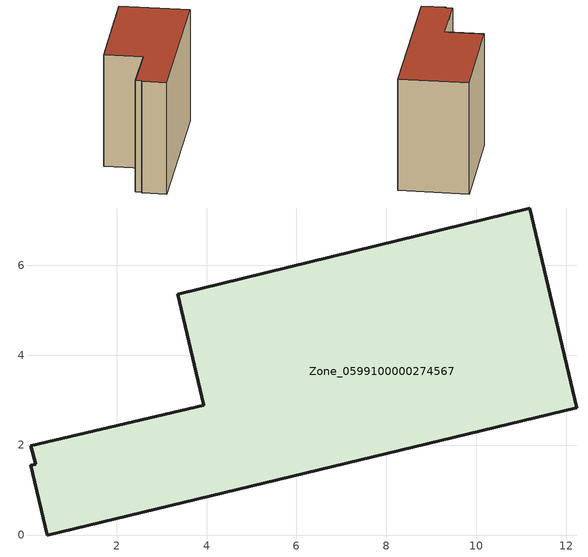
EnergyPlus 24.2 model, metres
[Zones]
Zone_0599100000274567
 floor ground (C_G): 0.2,1.58 0.09,1.98 3.94,2.88 3.36,5.35 11.19,7.27 12.23,2.83 0.46,0 0.1,1.55 z0
 wall outside (C_F): 0.46,0 12.23,2.83 11.19,7.27 3.36,5.35 3.94,2.88 0.09,1.98 0.2,1.58 0.1,1.55 0.46,0 z0:7.61
 roof outside (C_R): 0.09,1.98 0.2,1.58 0.1,1.55 0.46,0 12.23,2.83 11.19,7.27 3.36,5.35 3.94,2.88 z7.61
[BUILDING]
Pand.0599100000274567: North Axis=0; Terrain=City; Loads Convergence Tolerance Value=0.04; Temperature Convergence Tolerance Value=0.4; Solar Distribution=FullExterior; Maximum Number of Warmup Days=25; Minimum Number of Warmup Days=1
[Site:Location]
Rotterdam.The.Hague.AP_ZH_NLD Design_Conditions: Latitude=51.96; Longitude=4.45; Time Zone=1; Elevation=-4.5
[SITE:GROUNDTEMPERATURE:BUILDINGSURFACE]
18, 18, 18, 18, 18, 18, 18, 18, 18, 18, 18, 18
[MATERIAL] Thermal Absorptance=0.9; Solar Absorptance=0.7; Visible Absorptance=0.7
Name | Roughness | Thickness | Conductivity | Density | Specific Heat
G.TI.1946 | MediumSmooth | 0.15 | 1 | 540 | 1210
F.TI.1946 | Rough | 0.3 | 0.857143 | 1920 | 840
R.TI.1946 | MediumRough | 0.2 | 0.1 | 1500 | 1000
[CONSTRUCTION]
C_G: G.TI.1946
C_F: F.TI.1946
C_R: R.TI.1946
[ZONE]
Zone_0599100000274567: Type=1; Multiplier=1; Ceiling Height=Autocalculate; Volume=Autocalculate; Floor Area=autocalculate; Part of Total Floor Area=Yes
[ZONEINFILTRATION:DESIGNFLOWRATE]
Infil_Zone_0599100000274567: Zone or ZoneList or Space or SpaceList=Zone_0599100000274567; Schedule=AlwaysOn; Design Flow Rate Calculation Method=Flow/Area; Flow Rate per Floor Area=0.003; Constant Term Coefficient=1; Temperature Term Coefficient=0; Velocity Term Coefficient=0; Velocity Squared Term Coefficient=0
[HVACTEMPLATE:ZONE:IDEALLOADSAIRSYSTEM]
Zone_0599100000274567: Maximum Heating Supply Air Temperature=50; Minimum Cooling Supply Air Temperature=13; Maximum Heating Supply Air Humidity Ratio=0.0156; Minimum Cooling Supply Air Humidity Ratio=0.0077; Heating Limit=NoLimit; Cooling Limit=NoLimit; Dehumidification Control Type=ConstantSensibleHeatRatio; Cooling Sensible Heat Ratio=0.7; Dehumidification Setpoint=60; Humidification Control Type=None; Humidification Setpoint=30; Outdoor Air Method=None; Outdoor Air Flow Rate per Person=0.00944; Outdoor Air Flow Rate per Zone Floor Area=0; Outdoor Air Flow Rate per Zone=0; Demand Controlled Ventilation Type=None; Outdoor Air Economizer Type=NoEconomizer; Heat Recovery Type=None; Sensible Heat Recovery Effectiveness=0.7; Latent Heat Recovery Effectiveness=0.65
[ZONECONTROL:THERMOSTAT]
ThermostatControl_Zone_0599100000274567: Zone or ZoneList=Zone_0599100000274567; Control Type Schedule=DualSetpointControlType; Control 1=Thermostat_Zone_0599100000274567; Temperature Difference Between Cutout And Setpoint=0
[THERMOSTATSETPOINT:DUALSETPOINT]
Thermostat_Zone_0599100000274567: Heating Setpoint Temperature Schedule=HeatingSetpoint_Zone_0599100000274567; Cooling Setpoint Temperature Schedule=CoolingSetpoint_Zone_0599100000274567
[SCHEDULE:COMPACT]
HeatingSetpoint_Zone_0599100000274567: Through: 12/31, For: AllDays, Until: 24:00, 21
CoolingSetpoint_Zone_0599100000274567: Through: 12/31, For: AllDays, Until: 24:00, 24
DualSetpointControlType: Through: 12/31, For: AllDays, Until: 24:00, 4
AlwaysOn: Through: 12/31, For: AllDays, Until: 24:00, 1
